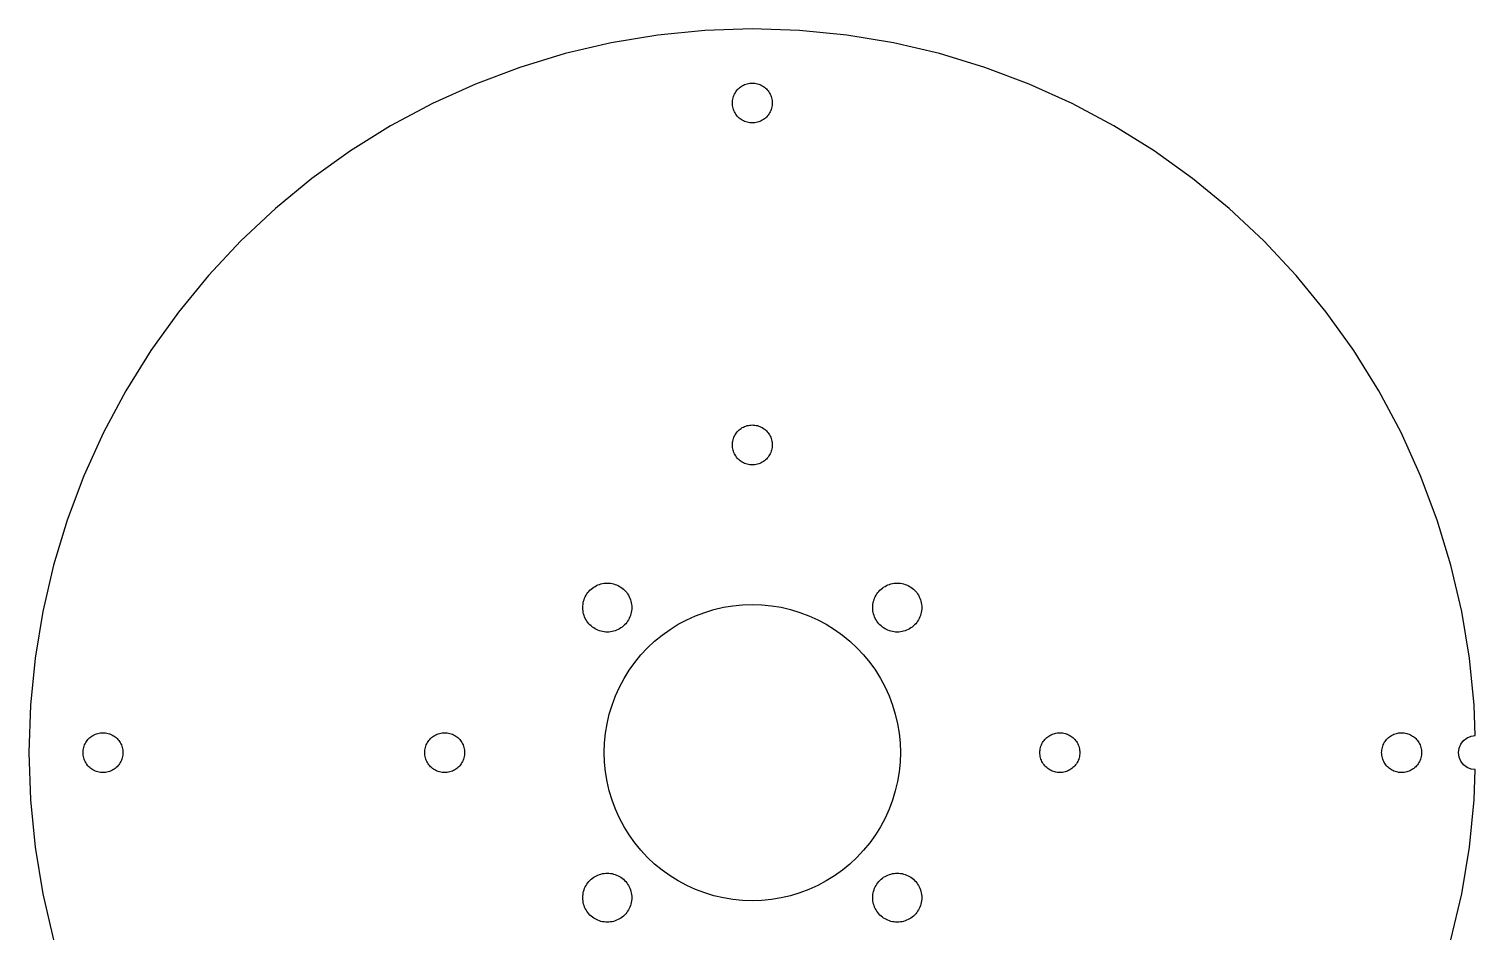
# Model space of a CAD drawing. Header units: metres. Extents: x -64 to 63, y -64 to 64.
# Drawn here: x -63.5 to 63.5, y -15.7 to 63.5 of the extents above; entities that cross this region are included whole.
import ezdxf

# ---------------------------------------------------------------- set-up
doc = ezdxf.new("R2010")
doc.units = ezdxf.units.M

msp = doc.modelspace()

# ---------------------------------------------------------------- linework, layer by layer
for p, q in [((0, 63.5), (-4.15309, 63.364)), ((4.15309, 63.364), (0, 63.5)), ((-12.3882, 62.2799), (-16.435, 61.3363)), ((-8.28841, 62.9567), (-12.3882, 62.2799)), ((-4.15309, 63.364), (-8.28841, 62.9567)), ((8.28841, 62.9567), (4.15309, 63.364)), ((12.3882, 62.2799), (8.28841, 62.9567)), ((16.435, 61.3363), (12.3882, 62.2799)), ((-16.435, 61.3363), (-20.4114, 60.1301)), ((20.4114, 60.1301), (16.435, 61.3363)), ((-20.4114, 60.1301), (-24.3004, 58.6663)), ((24.3004, 58.6663), (20.4114, 60.1301)), ((-24.3004, 58.6663), (-28.0853, 56.9514)), ((-1.06532, 58.3884), (-0.972244, 58.4551)), ((-0.972244, 58.4551), (-0.875, 58.5155)), ((-0.875, 58.5155), (-0.774002, 58.5695)), ((-0.774002, 58.5695), (-0.669693, 58.6168)), ((-0.669693, 58.6168), (-0.562515, 58.6571)), ((-0.562515, 58.6571), (-0.452927, 58.6904)), ((-0.452927, 58.6904), (-0.3414, 58.7164)), ((-0.3414, 58.7164), (-0.228409, 58.735)), ((-0.228409, 58.735), (-0.114441, 58.7462)), ((-0.114441, 58.7462), (0, 58.75)), ((0, 58.75), (0.114441, 58.7462)), ((0.114441, 58.7462), (0.228409, 58.735)), ((0.228409, 58.735), (0.3414, 58.7164)), ((0.3414, 58.7164), (0.452927, 58.6904)), ((0.452927, 58.6904), (0.562515, 58.6571)), ((0.562515, 58.6571), (0.669693, 58.6168)), ((0.669693, 58.6168), (0.774002, 58.5695)), ((0.774002, 58.5695), (0.875, 58.5155)), ((0.875, 58.5155), (0.972244, 58.4551)), ((0.972244, 58.4551), (1.06532, 58.3884)), ((28.0853, 56.9514), (24.3004, 58.6663)), ((-1.74625, 57.1144), (-1.73502, 57.2284)), ((-1.73502, 57.2284), (-1.71637, 57.3414)), ((-1.71637, 57.3414), (-1.69037, 57.4529)), ((-1.69037, 57.4529), (-1.65712, 57.5625)), ((-1.65712, 57.5625), (-1.61678, 57.6697)), ((-1.61678, 57.6697), (-1.56952, 57.774)), ((-1.56952, 57.774), (-1.51553, 57.875)), ((-1.51553, 57.875), (-1.45506, 57.9722)), ((-1.45506, 57.9722), (-1.38837, 58.0653)), ((-1.38837, 58.0653), (-1.31572, 58.1539)), ((-1.31572, 58.1539), (-1.23743, 58.2374)), ((-1.23743, 58.2374), (-1.15385, 58.3157)), ((-1.15385, 58.3157), (-1.06532, 58.3884)), ((1.06532, 58.3884), (1.15385, 58.3157)), ((1.15385, 58.3157), (1.23743, 58.2374)), ((1.23743, 58.2374), (1.31572, 58.1539)), ((1.31572, 58.1539), (1.38837, 58.0653)), ((1.38837, 58.0653), (1.45506, 57.9722)), ((1.45506, 57.9722), (1.51553, 57.875)), ((1.51553, 57.875), (1.56952, 57.774)), ((1.56952, 57.774), (1.61678, 57.6697)), ((1.61678, 57.6697), (1.65712, 57.5625)), ((1.65712, 57.5625), (1.69037, 57.4529)), ((1.69037, 57.4529), (1.71637, 57.3414)), ((1.71637, 57.3414), (1.73502, 57.2284)), ((1.73502, 57.2284), (1.74625, 57.1144)), ((-28.0853, 56.9514), (-31.75, 54.9926)), ((-1.75, 57), (-1.74625, 57.1144)), ((-1.74625, 56.8855), (-1.75, 57)), ((-1.73502, 56.7716), (-1.74625, 56.8855)), ((-1.71637, 56.6586), (-1.73502, 56.7716)), ((-1.69037, 56.5471), (-1.71637, 56.6586)), ((-1.65712, 56.4375), (-1.69037, 56.5471)), ((-1.61678, 56.3303), (-1.65712, 56.4375)), ((-1.56952, 56.226), (-1.61678, 56.3303)), ((-1.51553, 56.125), (-1.56952, 56.226)), ((-1.45506, 56.0277), (-1.51553, 56.125)), ((-1.38837, 55.9347), (-1.45506, 56.0277)), ((-1.31572, 55.8461), (-1.38837, 55.9347)), ((1.38837, 55.9347), (1.31572, 55.8461)), ((1.45506, 56.0277), (1.38837, 55.9347)), ((1.51553, 56.125), (1.45506, 56.0277)), ((1.56952, 56.226), (1.51553, 56.125)), ((1.61678, 56.3303), (1.56952, 56.226)), ((1.65712, 56.4375), (1.61678, 56.3303)), ((1.69037, 56.5471), (1.65712, 56.4375)), ((1.71637, 56.6586), (1.69037, 56.5471)), ((1.73502, 56.7716), (1.71637, 56.6586)), ((1.74625, 56.8855), (1.73502, 56.7716)), ((1.74625, 57.1144), (1.75, 57)), ((1.75, 57), (1.74625, 56.8855)), ((31.75, 54.9926), (28.0853, 56.9514)), ((-31.75, 54.9926), (-35.2787, 52.7983)), ((-1.23743, 55.7626), (-1.31572, 55.8461)), ((-1.15385, 55.6843), (-1.23743, 55.7626)), ((-1.06532, 55.6116), (-1.15385, 55.6843)), ((-0.972244, 55.5449), (-1.06532, 55.6116)), ((-0.875, 55.4845), (-0.972244, 55.5449)), ((-0.774002, 55.4305), (-0.875, 55.4845)), ((-0.669693, 55.3832), (-0.774002, 55.4305)), ((-0.562515, 55.3429), (-0.669693, 55.3832)), ((-0.452927, 55.3096), (-0.562515, 55.3429)), ((-0.3414, 55.2836), (-0.452927, 55.3096)), ((-0.228409, 55.265), (-0.3414, 55.2836)), ((-0.114441, 55.2537), (-0.228409, 55.265)), ((0, 55.25), (-0.114441, 55.2537)), ((0.114441, 55.2537), (0, 55.25)), ((0.228409, 55.265), (0.114441, 55.2537)), ((0.3414, 55.2836), (0.228409, 55.265)), ((0.452927, 55.3096), (0.3414, 55.2836)), ((0.562515, 55.3429), (0.452927, 55.3096)), ((0.669693, 55.3832), (0.562515, 55.3429)), ((0.774002, 55.4305), (0.669693, 55.3832)), ((0.875, 55.4845), (0.774002, 55.4305)), ((0.972244, 55.5449), (0.875, 55.4845)), ((1.06532, 55.6116), (0.972244, 55.5449)), ((1.15385, 55.6843), (1.06532, 55.6116)), ((1.23743, 55.7626), (1.15385, 55.6843)), ((1.31572, 55.8461), (1.23743, 55.7626)), ((35.2787, 52.7983), (31.75, 54.9926)), ((-35.2787, 52.7983), (-38.6563, 50.3779)), ((38.6563, 50.3779), (35.2787, 52.7983)), ((-38.6563, 50.3779), (-41.8685, 47.7418)), ((41.8685, 47.7418), (38.6563, 50.3779)), ((-41.8685, 47.7418), (-44.9013, 44.9013)), ((44.9013, 44.9013), (41.8685, 47.7418)), ((-44.9013, 44.9013), (-47.7418, 41.8685)), ((47.7418, 41.8685), (44.9013, 44.9013)), ((-47.7418, 41.8685), (-50.3779, 38.6563)), ((50.3779, 38.6563), (47.7418, 41.8685)), ((-50.3779, 38.6563), (-52.7983, 35.2787)), ((52.7983, 35.2787), (50.3779, 38.6563)), ((-52.7983, 35.2787), (-54.9926, 31.75)), ((54.9926, 31.75), (52.7983, 35.2787)), ((-54.9926, 31.75), (-56.9514, 28.0853)), ((56.9514, 28.0853), (54.9926, 31.75)), ((-56.9514, 28.0853), (-58.6663, 24.3004)), ((-1.51553, 27.875), (-1.45506, 27.9722)), ((-1.45506, 27.9722), (-1.38837, 28.0653)), ((-1.38837, 28.0653), (-1.31572, 28.1539)), ((-1.31572, 28.1539), (-1.23743, 28.2374)), ((-1.23743, 28.2374), (-1.15385, 28.3157)), ((-1.15385, 28.3157), (-1.06532, 28.3884)), ((-1.06532, 28.3884), (-0.972244, 28.4551)), ((-0.972244, 28.4551), (-0.875, 28.5155)), ((-0.875, 28.5155), (-0.774002, 28.5695)), ((-0.774002, 28.5695), (-0.669693, 28.6168)), ((-0.669693, 28.6168), (-0.562515, 28.6571)), ((-0.562515, 28.6571), (-0.452927, 28.6904)), ((-0.452927, 28.6904), (-0.3414, 28.7164)), ((-0.3414, 28.7164), (-0.228409, 28.735)), ((-0.228409, 28.735), (-0.114441, 28.7462)), ((-0.114441, 28.7462), (0, 28.75)), ((0, 28.75), (0.114441, 28.7462)), ((0.114441, 28.7462), (0.228409, 28.735)), ((0.228409, 28.735), (0.3414, 28.7164)), ((0.3414, 28.7164), (0.452927, 28.6904)), ((0.452927, 28.6904), (0.562515, 28.6571)), ((0.562515, 28.6571), (0.669693, 28.6168)), ((0.669693, 28.6168), (0.774002, 28.5695)), ((0.774002, 28.5695), (0.875, 28.5155)), ((0.875, 28.5155), (0.972244, 28.4551)), ((0.972244, 28.4551), (1.06532, 28.3884)), ((1.06532, 28.3884), (1.15385, 28.3157)), ((1.15385, 28.3157), (1.23743, 28.2374)), ((1.23743, 28.2374), (1.31572, 28.1539)), ((1.31572, 28.1539), (1.38837, 28.0653)), ((1.38837, 28.0653), (1.45506, 27.9722)), ((1.45506, 27.9722), (1.51553, 27.875)), ((58.6663, 24.3004), (56.9514, 28.0853)), ((-1.75, 27), (-1.74625, 27.1144)), ((-1.74625, 26.8855), (-1.75, 27)), ((-1.74625, 27.1144), (-1.73502, 27.2284)), ((-1.73502, 26.7716), (-1.74625, 26.8855)), ((-1.73502, 27.2284), (-1.71637, 27.3414)), ((-1.71637, 26.6586), (-1.73502, 26.7716)), ((-1.71637, 27.3414), (-1.69037, 27.4529)), ((-1.69037, 27.4529), (-1.65712, 27.5625)), ((-1.65712, 27.5625), (-1.61678, 27.6697)), ((-1.61678, 27.6697), (-1.56952, 27.774)), ((-1.56952, 27.774), (-1.51553, 27.875)), ((1.51553, 27.875), (1.56952, 27.774)), ((1.56952, 27.774), (1.61678, 27.6697)), ((1.61678, 27.6697), (1.65712, 27.5625)), ((1.65712, 27.5625), (1.69037, 27.4529)), ((1.69037, 27.4529), (1.71637, 27.3414)), ((1.71637, 27.3414), (1.73502, 27.2284)), ((1.73502, 26.7716), (1.71637, 26.6586)), ((1.73502, 27.2284), (1.74625, 27.1144)), ((1.74625, 26.8855), (1.73502, 26.7716)), ((1.74625, 27.1144), (1.75, 27)), ((1.75, 27), (1.74625, 26.8855)), ((-1.69037, 26.5471), (-1.71637, 26.6586)), ((-1.65712, 26.4375), (-1.69037, 26.5471)), ((-1.61678, 26.3303), (-1.65712, 26.4375)), ((-1.56952, 26.226), (-1.61678, 26.3303)), ((-1.51553, 26.125), (-1.56952, 26.226)), ((-1.45506, 26.0277), (-1.51553, 26.125)), ((-1.38837, 25.9347), (-1.45506, 26.0277)), ((-1.31572, 25.8461), (-1.38837, 25.9347)), ((-1.23743, 25.7626), (-1.31572, 25.8461)), ((-1.15385, 25.6843), (-1.23743, 25.7626)), ((-1.06532, 25.6116), (-1.15385, 25.6843)), ((-0.972244, 25.5449), (-1.06532, 25.6116)), ((-0.875, 25.4845), (-0.972244, 25.5449)), ((-0.774002, 25.4305), (-0.875, 25.4845)), ((-0.669693, 25.3832), (-0.774002, 25.4305)), ((0.774002, 25.4305), (0.669693, 25.3832)), ((0.875, 25.4845), (0.774002, 25.4305)), ((0.972244, 25.5449), (0.875, 25.4845)), ((1.06532, 25.6116), (0.972244, 25.5449)), ((1.15385, 25.6843), (1.06532, 25.6116)), ((1.23743, 25.7626), (1.15385, 25.6843)), ((1.31572, 25.8461), (1.23743, 25.7626)), ((1.38837, 25.9347), (1.31572, 25.8461)), ((1.45506, 26.0277), (1.38837, 25.9347)), ((1.51553, 26.125), (1.45506, 26.0277)), ((1.56952, 26.226), (1.51553, 26.125)), ((1.61678, 26.3303), (1.56952, 26.226)), ((1.65712, 26.4375), (1.61678, 26.3303)), ((1.69037, 26.5471), (1.65712, 26.4375)), ((1.71637, 26.6586), (1.69037, 26.5471)), ((-58.6663, 24.3004), (-60.1301, 20.4114)), ((-0.562515, 25.3429), (-0.669693, 25.3832)), ((-0.452927, 25.3096), (-0.562515, 25.3429)), ((-0.3414, 25.2836), (-0.452927, 25.3096)), ((-0.228409, 25.265), (-0.3414, 25.2836)), ((-0.114441, 25.2537), (-0.228409, 25.265)), ((0, 25.25), (-0.114441, 25.2537)), ((0.114441, 25.2537), (0, 25.25)), ((0.228409, 25.265), (0.114441, 25.2537)), ((0.3414, 25.2836), (0.228409, 25.265)), ((0.452927, 25.3096), (0.3414, 25.2836)), ((0.562515, 25.3429), (0.452927, 25.3096)), ((0.669693, 25.3832), (0.562515, 25.3429)), ((60.1301, 20.4114), (58.6663, 24.3004)), ((-60.1301, 20.4114), (-61.3363, 16.435)), ((61.3363, 16.435), (60.1301, 20.4114)), ((-61.3363, 16.435), (-62.2799, 12.3882)), ((62.2799, 12.3882), (61.3363, 16.435)), ((-14.5156, 13.9224), (-14.4336, 14.0368)), ((-14.4336, 14.0368), (-14.3444, 14.1455)), ((-14.3444, 14.1455), (-14.2482, 14.2482)), ((-14.2482, 14.2482), (-14.1455, 14.3444)), ((-14.1455, 14.3444), (-14.0368, 14.4336)), ((-14.0368, 14.4336), (-13.9224, 14.5156)), ((-13.9224, 14.5156), (-13.8029, 14.5899)), ((-13.8029, 14.5899), (-13.6788, 14.6562)), ((-13.6788, 14.6562), (-13.5507, 14.7142)), ((-13.5507, 14.7142), (-13.419, 14.7638)), ((-13.419, 14.7638), (-13.2844, 14.8047)), ((-13.2844, 14.8047), (-13.1474, 14.8366)), ((-13.1474, 14.8366), (-13.0085, 14.8595)), ((-13.0085, 14.8595), (-12.8685, 14.8733)), ((-12.8685, 14.8733), (-12.7279, 14.8779)), ((-12.7279, 14.8779), (-12.5873, 14.8733)), ((-12.5873, 14.8733), (-12.4473, 14.8595)), ((-12.4473, 14.8595), (-12.3085, 14.8366)), ((-12.3085, 14.8366), (-12.1714, 14.8047)), ((-12.1714, 14.8047), (-12.0368, 14.7638)), ((-12.0368, 14.7638), (-11.9052, 14.7142)), ((-11.9052, 14.7142), (-11.777, 14.6562)), ((-11.777, 14.6562), (-11.6529, 14.5899)), ((-11.6529, 14.5899), (-11.5334, 14.5156)), ((-11.5334, 14.5156), (-11.4191, 14.4336)), ((-11.4191, 14.4336), (-11.3103, 14.3444)), ((-11.3103, 14.3444), (-11.2076, 14.2482)), ((-11.2076, 14.2482), (-11.1115, 14.1455)), ((-11.1115, 14.1455), (-11.0222, 14.0368)), ((-11.0222, 14.0368), (-10.9403, 13.9224)), ((10.9403, 13.9224), (11.0222, 14.0368)), ((11.0222, 14.0368), (11.1115, 14.1455)), ((11.1115, 14.1455), (11.2076, 14.2482)), ((11.2076, 14.2482), (11.3103, 14.3444)), ((11.3103, 14.3444), (11.4191, 14.4336)), ((11.4191, 14.4336), (11.5334, 14.5156)), ((11.5334, 14.5156), (11.6529, 14.5899)), ((11.6529, 14.5899), (11.777, 14.6562)), ((11.777, 14.6562), (11.9052, 14.7142)), ((11.9052, 14.7142), (12.0368, 14.7638)), ((12.0368, 14.7638), (12.1714, 14.8047)), ((12.1714, 14.8047), (12.3085, 14.8366)), ((12.3085, 14.8366), (12.4473, 14.8595)), ((12.4473, 14.8595), (12.5873, 14.8733)), ((12.5873, 14.8733), (12.7279, 14.8779)), ((12.7279, 14.8779), (12.8685, 14.8733)), ((12.8685, 14.8733), (13.0085, 14.8595)), ((13.0085, 14.8595), (13.1474, 14.8366)), ((13.1474, 14.8366), (13.2844, 14.8047)), ((13.2844, 14.8047), (13.419, 14.7638)), ((13.419, 14.7638), (13.5507, 14.7142)), ((13.5507, 14.7142), (13.6788, 14.6562)), ((13.6788, 14.6562), (13.8029, 14.5899)), ((13.8029, 14.5899), (13.9224, 14.5156)), ((13.9224, 14.5156), (14.0368, 14.4336)), ((14.0368, 14.4336), (14.1455, 14.3444)), ((14.1455, 14.3444), (14.2482, 14.2482)), ((14.2482, 14.2482), (14.3444, 14.1455)), ((14.3444, 14.1455), (14.4336, 14.0368)), ((14.4336, 14.0368), (14.5156, 13.9224)), ((-14.8779, 12.7279), (-14.8733, 12.8685)), ((-14.8733, 12.5873), (-14.8779, 12.7279)), ((-14.8733, 12.8685), (-14.8595, 13.0085)), ((-14.8595, 13.0085), (-14.8366, 13.1474)), ((-14.8366, 13.1474), (-14.8047, 13.2844)), ((-14.8047, 13.2844), (-14.7638, 13.419)), ((-14.7638, 13.419), (-14.7142, 13.5507)), ((-14.7142, 13.5507), (-14.6562, 13.6788)), ((-14.6562, 13.6788), (-14.5899, 13.8029)), ((-14.5899, 13.8029), (-14.5156, 13.9224)), ((-10.9403, 13.9224), (-10.866, 13.8029)), ((-10.866, 13.8029), (-10.7996, 13.6788)), ((-10.7996, 13.6788), (-10.7416, 13.5507)), ((-10.7416, 13.5507), (-10.692, 13.419)), ((-10.692, 13.419), (-10.6512, 13.2844)), ((-10.6512, 13.2844), (-10.6192, 13.1474)), ((-10.6192, 13.1474), (-10.5963, 13.0085)), ((-10.5963, 13.0085), (-10.5825, 12.8685)), ((-10.5825, 12.8685), (-10.5779, 12.7279)), ((-10.5779, 12.7279), (-10.5825, 12.5873)), ((-3.36464, 12.557), (-2.53616, 12.7502)), ((-2.53616, 12.7502), (-1.69684, 12.8888)), ((-1.69684, 12.8888), (-0.850235, 12.9722)), ((-0.850235, 12.9722), (0, 13)), ((0, 13), (0.850235, 12.9722)), ((0.850235, 12.9722), (1.69684, 12.8888)), ((1.69684, 12.8888), (2.53616, 12.7502)), ((2.53616, 12.7502), (3.36464, 12.557)), ((10.5779, 12.7279), (10.5825, 12.8685)), ((10.5825, 12.5873), (10.5779, 12.7279)), ((10.5825, 12.8685), (10.5963, 13.0085)), ((10.5963, 13.0085), (10.6192, 13.1474)), ((10.6192, 13.1474), (10.6512, 13.2844)), ((10.6512, 13.2844), (10.692, 13.419)), ((10.692, 13.419), (10.7416, 13.5507)), ((10.7416, 13.5507), (10.7996, 13.6788)), ((10.7996, 13.6788), (10.866, 13.8029)), ((10.866, 13.8029), (10.9403, 13.9224)), ((14.5156, 13.9224), (14.5899, 13.8029)), ((14.5899, 13.8029), (14.6562, 13.6788)), ((14.6562, 13.6788), (14.7142, 13.5507)), ((14.7142, 13.5507), (14.7638, 13.419)), ((14.7638, 13.419), (14.8047, 13.2844)), ((14.8047, 13.2844), (14.8366, 13.1474)), ((14.8366, 13.1474), (14.8595, 13.0085)), ((14.8595, 13.0085), (14.8733, 12.8685)), ((14.8733, 12.8685), (14.8779, 12.7279)), ((14.8779, 12.7279), (14.8733, 12.5873)), ((-62.2799, 12.3882), (-62.9567, 8.28841)), ((-14.8595, 12.4473), (-14.8733, 12.5873)), ((-14.8366, 12.3085), (-14.8595, 12.4473)), ((-14.8047, 12.1714), (-14.8366, 12.3085)), ((-14.7638, 12.0368), (-14.8047, 12.1714)), ((-14.7142, 11.9052), (-14.7638, 12.0368)), ((-14.6562, 11.777), (-14.7142, 11.9052)), ((-14.5899, 11.6529), (-14.6562, 11.777)), ((-14.5156, 11.5334), (-14.5899, 11.6529)), ((-14.4336, 11.4191), (-14.5156, 11.5334)), ((-10.9403, 11.5334), (-11.0222, 11.4191)), ((-10.866, 11.6529), (-10.9403, 11.5334)), ((-10.7996, 11.777), (-10.866, 11.6529)), ((-10.7416, 11.9052), (-10.7996, 11.777)), ((-10.692, 12.0368), (-10.7416, 11.9052)), ((-10.6512, 12.1714), (-10.692, 12.0368)), ((-10.6192, 12.3085), (-10.6512, 12.1714)), ((-10.5963, 12.4473), (-10.6192, 12.3085)), ((-10.5825, 12.5873), (-10.5963, 12.4473)), ((-6.5, 11.2583), (-5.74974, 11.6593)), ((-5.74974, 11.6593), (-4.97488, 12.0104)), ((-4.97488, 12.0104), (-4.17871, 12.3101)), ((-4.17871, 12.3101), (-3.36464, 12.557)), ((3.36464, 12.557), (4.17871, 12.3101)), ((4.17871, 12.3101), (4.97488, 12.0104)), ((4.97488, 12.0104), (5.74974, 11.6593)), ((5.74974, 11.6593), (6.5, 11.2583)), ((10.5963, 12.4473), (10.5825, 12.5873)), ((10.6192, 12.3085), (10.5963, 12.4473)), ((10.6512, 12.1714), (10.6192, 12.3085)), ((10.692, 12.0368), (10.6512, 12.1714)), ((10.7416, 11.9052), (10.692, 12.0368)), ((10.7996, 11.777), (10.7416, 11.9052)), ((10.866, 11.6529), (10.7996, 11.777)), ((10.9403, 11.5334), (10.866, 11.6529)), ((11.0222, 11.4191), (10.9403, 11.5334)), ((14.5156, 11.5334), (14.4336, 11.4191)), ((14.5899, 11.6529), (14.5156, 11.5334)), ((14.6562, 11.777), (14.5899, 11.6529)), ((14.7142, 11.9052), (14.6562, 11.777)), ((14.7638, 12.0368), (14.7142, 11.9052)), ((14.8047, 12.1714), (14.7638, 12.0368)), ((14.8366, 12.3085), (14.8047, 12.1714)), ((14.8595, 12.4473), (14.8366, 12.3085)), ((14.8733, 12.5873), (14.8595, 12.4473)), ((62.9567, 8.28841), (62.2799, 12.3882)), ((-14.3444, 11.3103), (-14.4336, 11.4191)), ((-14.2482, 11.2076), (-14.3444, 11.3103)), ((-14.1455, 11.1115), (-14.2482, 11.2076)), ((-14.0368, 11.0222), (-14.1455, 11.1115)), ((-13.9224, 10.9403), (-14.0368, 11.0222)), ((-13.8029, 10.866), (-13.9224, 10.9403)), ((-13.6788, 10.7996), (-13.8029, 10.866)), ((-13.5507, 10.7416), (-13.6788, 10.7996)), ((-13.419, 10.692), (-13.5507, 10.7416)), ((-13.2844, 10.6512), (-13.419, 10.692)), ((-13.1474, 10.6192), (-13.2844, 10.6512)), ((-13.0085, 10.5963), (-13.1474, 10.6192)), ((-12.8685, 10.5825), (-13.0085, 10.5963)), ((-12.7279, 10.5779), (-12.8685, 10.5825)), ((-12.5873, 10.5825), (-12.7279, 10.5779)), ((-12.4473, 10.5963), (-12.5873, 10.5825)), ((-12.3085, 10.6192), (-12.4473, 10.5963)), ((-12.1714, 10.6512), (-12.3085, 10.6192)), ((-12.0368, 10.692), (-12.1714, 10.6512)), ((-11.9052, 10.7416), (-12.0368, 10.692)), ((-11.777, 10.7996), (-11.9052, 10.7416)), ((-11.6529, 10.866), (-11.777, 10.7996)), ((-11.5334, 10.9403), (-11.6529, 10.866)), ((-11.4191, 11.0222), (-11.5334, 10.9403)), ((-11.3103, 11.1115), (-11.4191, 11.0222)), ((-11.2076, 11.2076), (-11.3103, 11.1115)), ((-11.1115, 11.3103), (-11.2076, 11.2076)), ((-11.0222, 11.4191), (-11.1115, 11.3103)), ((-8.57149, 9.77391), (-7.91389, 10.3136)), ((-7.91389, 10.3136), (-7.22241, 10.8091)), ((-7.22241, 10.8091), (-6.5, 11.2583)), ((6.5, 11.2583), (7.22241, 10.8091)), ((7.22241, 10.8091), (7.91389, 10.3136)), ((7.91389, 10.3136), (8.57149, 9.77391)), ((11.1115, 11.3103), (11.0222, 11.4191)), ((11.2076, 11.2076), (11.1115, 11.3103)), ((11.3103, 11.1115), (11.2076, 11.2076)), ((11.4191, 11.0222), (11.3103, 11.1115)), ((11.5334, 10.9403), (11.4191, 11.0222)), ((11.6529, 10.866), (11.5334, 10.9403)), ((11.777, 10.7996), (11.6529, 10.866)), ((11.9052, 10.7416), (11.777, 10.7996)), ((12.0368, 10.692), (11.9052, 10.7416)), ((12.1714, 10.6512), (12.0368, 10.692)), ((12.3085, 10.6192), (12.1714, 10.6512)), ((12.4473, 10.5963), (12.3085, 10.6192)), ((12.5873, 10.5825), (12.4473, 10.5963)), ((12.7279, 10.5779), (12.5873, 10.5825)), ((12.8685, 10.5825), (12.7279, 10.5779)), ((13.0085, 10.5963), (12.8685, 10.5825)), ((13.1474, 10.6192), (13.0085, 10.5963)), ((13.2844, 10.6512), (13.1474, 10.6192)), ((13.419, 10.692), (13.2844, 10.6512)), ((13.5507, 10.7416), (13.419, 10.692)), ((13.6788, 10.7996), (13.5507, 10.7416)), ((13.8029, 10.866), (13.6788, 10.7996)), ((13.9224, 10.9403), (13.8029, 10.866)), ((14.0368, 11.0222), (13.9224, 10.9403)), ((14.1455, 11.1115), (14.0368, 11.0222)), ((14.2482, 11.2076), (14.1455, 11.1115)), ((14.3444, 11.3103), (14.2482, 11.2076)), ((14.4336, 11.4191), (14.3444, 11.3103)), ((-9.77391, 8.57149), (-9.19238, 9.19238)), ((-9.19238, 9.19238), (-8.57149, 9.77391)), ((8.57149, 9.77391), (9.19238, 9.19238)), ((9.19238, 9.19238), (9.77391, 8.57149)), ((-62.9567, 8.28841), (-63.364, 4.15309)), ((-10.8091, 7.22241), (-10.3136, 7.91389)), ((-10.3136, 7.91389), (-9.77391, 8.57149)), ((9.77391, 8.57149), (10.3136, 7.91389)), ((10.3136, 7.91389), (10.8091, 7.22241)), ((63.364, 4.15309), (62.9567, 8.28841)), ((-11.6593, 5.74974), (-11.2583, 6.5)), ((-11.2583, 6.5), (-10.8091, 7.22241)), ((10.8091, 7.22241), (11.2583, 6.5)), ((11.2583, 6.5), (11.6593, 5.74974)), ((-12.0104, 4.97488), (-11.6593, 5.74974)), ((11.6593, 5.74974), (12.0104, 4.97488)), ((-63.364, 4.15309), (-63.5, 0)), ((-12.557, 3.36464), (-12.3101, 4.17871)), ((-12.3101, 4.17871), (-12.0104, 4.97488)), ((12.0104, 4.97488), (12.3101, 4.17871)), ((12.3101, 4.17871), (12.557, 3.36464)), ((63.4511, 1.49356), (63.364, 4.15309)), ((-12.7502, 2.53616), (-12.557, 3.36464)), ((12.557, 3.36464), (12.7502, 2.53616)), ((-58.2374, 1.23743), (-58.1539, 1.31572)), ((-58.1539, 1.31572), (-58.0653, 1.38837)), ((-58.0653, 1.38837), (-57.9722, 1.45506)), ((-57.9722, 1.45506), (-57.875, 1.51553)), ((-57.875, 1.51553), (-57.774, 1.56952)), ((-57.774, 1.56952), (-57.6697, 1.61678)), ((-57.6697, 1.61678), (-57.5625, 1.65712)), ((-57.5625, 1.65712), (-57.4529, 1.69037)), ((-57.4529, 1.69037), (-57.3414, 1.71637)), ((-57.3414, 1.71637), (-57.2284, 1.73502)), ((-57.2284, 1.73502), (-57.1144, 1.74625)), ((-57.1144, 1.74625), (-57, 1.75)), ((-57, 1.75), (-56.8855, 1.74625)), ((-56.8855, 1.74625), (-56.7716, 1.73502)), ((-56.7716, 1.73502), (-56.6586, 1.71637)), ((-56.6586, 1.71637), (-56.5471, 1.69037)), ((-56.5471, 1.69037), (-56.4375, 1.65712)), ((-56.4375, 1.65712), (-56.3303, 1.61678)), ((-56.3303, 1.61678), (-56.226, 1.56952)), ((-56.226, 1.56952), (-56.125, 1.51553)), ((-56.125, 1.51553), (-56.0277, 1.45506)), ((-56.0277, 1.45506), (-55.9347, 1.38837)), ((-55.9347, 1.38837), (-55.8461, 1.31572)), ((-55.8461, 1.31572), (-55.7626, 1.23743)), ((-28.2374, 1.23743), (-28.1539, 1.31572)), ((-28.1539, 1.31572), (-28.0653, 1.38837)), ((-28.0653, 1.38837), (-27.9722, 1.45506)), ((-27.9722, 1.45506), (-27.875, 1.51553)), ((-27.875, 1.51553), (-27.774, 1.56952)), ((-27.774, 1.56952), (-27.6697, 1.61678)), ((-27.6697, 1.61678), (-27.5625, 1.65712)), ((-27.5625, 1.65712), (-27.4529, 1.69037)), ((-27.4529, 1.69037), (-27.3414, 1.71637)), ((-27.3414, 1.71637), (-27.2284, 1.73502)), ((-27.2284, 1.73502), (-27.1144, 1.74625)), ((-27.1144, 1.74625), (-27, 1.75)), ((-27, 1.75), (-26.8855, 1.74625)), ((-26.8855, 1.74625), (-26.7716, 1.73502)), ((-26.7716, 1.73502), (-26.6586, 1.71637)), ((-26.6586, 1.71637), (-26.5471, 1.69037)), ((-26.5471, 1.69037), (-26.4375, 1.65712)), ((-26.4375, 1.65712), (-26.3303, 1.61678)), ((-26.3303, 1.61678), (-26.226, 1.56952)), ((-26.226, 1.56952), (-26.125, 1.51553)), ((-26.125, 1.51553), (-26.0277, 1.45506)), ((-26.0277, 1.45506), (-25.9347, 1.38837)), ((-25.9347, 1.38837), (-25.8461, 1.31572)), ((-25.8461, 1.31572), (-25.7626, 1.23743)), ((-12.9722, 0.850235), (-12.8888, 1.69684)), ((-12.8888, 1.69684), (-12.7502, 2.53616)), ((12.7502, 2.53616), (12.8888, 1.69684)), ((12.8888, 1.69684), (12.9722, 0.850235)), ((25.7626, 1.23743), (25.8461, 1.31572)), ((25.8461, 1.31572), (25.9347, 1.38837)), ((25.9347, 1.38837), (26.0277, 1.45506)), ((26.0277, 1.45506), (26.125, 1.51553)), ((26.125, 1.51553), (26.226, 1.56952)), ((26.226, 1.56952), (26.3303, 1.61678)), ((26.3303, 1.61678), (26.4375, 1.65712)), ((26.4375, 1.65712), (26.5471, 1.69037)), ((26.5471, 1.69037), (26.6586, 1.71637)), ((26.6586, 1.71637), (26.7716, 1.73502)), ((26.7716, 1.73502), (26.8855, 1.74625)), ((26.8855, 1.74625), (27, 1.75)), ((27, 1.75), (27.1144, 1.74625)), ((27.1144, 1.74625), (27.2284, 1.73502)), ((27.2284, 1.73502), (27.3414, 1.71637)), ((27.3414, 1.71637), (27.4529, 1.69037)), ((27.4529, 1.69037), (27.5625, 1.65712)), ((27.5625, 1.65712), (27.6697, 1.61678)), ((27.6697, 1.61678), (27.774, 1.56952)), ((27.774, 1.56952), (27.875, 1.51553)), ((27.875, 1.51553), (27.9722, 1.45506)), ((27.9722, 1.45506), (28.0653, 1.38837)), ((28.0653, 1.38837), (28.1539, 1.31572)), ((28.1539, 1.31572), (28.2374, 1.23743)), ((55.7626, 1.23743), (55.8461, 1.31572)), ((55.8461, 1.31572), (55.9347, 1.38837)), ((55.9347, 1.38837), (56.0277, 1.45506)), ((56.0277, 1.45506), (56.125, 1.51553)), ((56.125, 1.51553), (56.226, 1.56952)), ((56.226, 1.56952), (56.3303, 1.61678)), ((56.3303, 1.61678), (56.4375, 1.65712)), ((56.4375, 1.65712), (56.5471, 1.69037)), ((56.5471, 1.69037), (56.6586, 1.71637)), ((56.6586, 1.71637), (56.7716, 1.73502)), ((56.7716, 1.73502), (56.8855, 1.74625)), ((56.8855, 1.74625), (57, 1.75)), ((57, 1.75), (57.1144, 1.74625)), ((57.1144, 1.74625), (57.2284, 1.73502)), ((57.2284, 1.73502), (57.3414, 1.71637)), ((57.3414, 1.71637), (57.4529, 1.69037)), ((57.4529, 1.69037), (57.5625, 1.65712)), ((57.5625, 1.65712), (57.6697, 1.61678)), ((57.6697, 1.61678), (57.774, 1.56952)), ((57.774, 1.56952), (57.875, 1.51553)), ((57.875, 1.51553), (57.9722, 1.45506)), ((57.9722, 1.45506), (58.0653, 1.38837)), ((58.0653, 1.38837), (58.1539, 1.31572)), ((58.1539, 1.31572), (58.2374, 1.23743)), ((62.4393, 1.06065), (62.75, 1.29903)), ((62.75, 1.29903), (63.1118, 1.44888)), ((63.1118, 1.44888), (63.4511, 1.49356)), ((-63.5, 0), (-63.364, -4.15309)), ((-58.75, 0), (-58.7462, 0.114441)), ((-58.7462, -0.114441), (-58.75, 0)), ((-58.7462, 0.114441), (-58.735, 0.228409)), ((-58.735, 0.228409), (-58.7164, 0.3414)), ((-58.7164, 0.3414), (-58.6904, 0.452927)), ((-58.6904, 0.452927), (-58.6571, 0.562515)), ((-58.6571, 0.562515), (-58.6168, 0.669693)), ((-58.6168, 0.669693), (-58.5695, 0.774002)), ((-58.5695, 0.774002), (-58.5155, 0.875)), ((-58.5155, 0.875), (-58.4551, 0.972244)), ((-58.4551, 0.972244), (-58.3884, 1.06532)), ((-58.3884, 1.06532), (-58.3157, 1.15385)), ((-58.3157, 1.15385), (-58.2374, 1.23743)), ((-55.7626, 1.23743), (-55.6843, 1.15385)), ((-55.6843, 1.15385), (-55.6116, 1.06532)), ((-55.6116, 1.06532), (-55.5449, 0.972244)), ((-55.5449, 0.972244), (-55.4845, 0.875)), ((-55.4845, 0.875), (-55.4305, 0.774002)), ((-55.4305, 0.774002), (-55.3832, 0.669693)), ((-55.3832, 0.669693), (-55.3429, 0.562515)), ((-55.3429, 0.562515), (-55.3096, 0.452927)), ((-55.3096, 0.452927), (-55.2836, 0.3414)), ((-55.2836, 0.3414), (-55.265, 0.228409)), ((-55.265, 0.228409), (-55.2537, 0.114441)), ((-55.2537, 0.114441), (-55.25, 0)), ((-55.25, 0), (-55.2537, -0.114441)), ((-28.75, 0), (-28.7462, 0.114441)), ((-28.7462, -0.114441), (-28.75, 0)), ((-28.7462, 0.114441), (-28.735, 0.228409)), ((-28.735, 0.228409), (-28.7164, 0.3414)), ((-28.7164, 0.3414), (-28.6904, 0.452927)), ((-28.6904, 0.452927), (-28.6571, 0.562515)), ((-28.6571, 0.562515), (-28.6168, 0.669693)), ((-28.6168, 0.669693), (-28.5695, 0.774002)), ((-28.5695, 0.774002), (-28.5155, 0.875)), ((-28.5155, 0.875), (-28.4551, 0.972244)), ((-28.4551, 0.972244), (-28.3884, 1.06532)), ((-28.3884, 1.06532), (-28.3157, 1.15385)), ((-28.3157, 1.15385), (-28.2374, 1.23743)), ((-25.7626, 1.23743), (-25.6843, 1.15385)), ((-25.6843, 1.15385), (-25.6116, 1.06532)), ((-25.6116, 1.06532), (-25.5449, 0.972244)), ((-25.5449, 0.972244), (-25.4845, 0.875)), ((-25.4845, 0.875), (-25.4305, 0.774002)), ((-25.4305, 0.774002), (-25.3832, 0.669693)), ((-25.3832, 0.669693), (-25.3429, 0.562515)), ((-25.3429, 0.562515), (-25.3096, 0.452927)), ((-25.3096, 0.452927), (-25.2836, 0.3414)), ((-25.2836, 0.3414), (-25.265, 0.228409)), ((-25.265, 0.228409), (-25.2537, 0.114441)), ((-25.2537, 0.114441), (-25.25, 0)), ((-25.25, 0), (-25.2537, -0.114441)), ((-13, 0), (-12.9722, 0.850235)), ((-12.9722, -0.850235), (-13, 0)), ((12.9722, 0.850235), (13, 0)), ((13, 0), (12.9722, -0.850235)), ((25.25, 0), (25.2537, 0.114441)), ((25.2537, -0.114441), (25.25, 0)), ((25.2537, 0.114441), (25.265, 0.228409)), ((25.265, 0.228409), (25.2836, 0.3414)), ((25.2836, 0.3414), (25.3096, 0.452927)), ((25.3096, 0.452927), (25.3429, 0.562515)), ((25.3429, 0.562515), (25.3832, 0.669693)), ((25.3832, 0.669693), (25.4305, 0.774002)), ((25.4305, 0.774002), (25.4845, 0.875)), ((25.4845, 0.875), (25.5449, 0.972244)), ((25.5449, 0.972244), (25.6116, 1.06532)), ((25.6116, 1.06532), (25.6843, 1.15385)), ((25.6843, 1.15385), (25.7626, 1.23743)), ((28.2374, 1.23743), (28.3157, 1.15385)), ((28.3157, 1.15385), (28.3884, 1.06532)), ((28.3884, 1.06532), (28.4551, 0.972244)), ((28.4551, 0.972244), (28.5155, 0.875)), ((28.5155, 0.875), (28.5695, 0.774002)), ((28.5695, 0.774002), (28.6168, 0.669693)), ((28.6168, 0.669693), (28.6571, 0.562515)), ((28.6571, 0.562515), (28.6904, 0.452927)), ((28.6904, 0.452927), (28.7164, 0.3414)), ((28.7164, 0.3414), (28.735, 0.228409)), ((28.735, 0.228409), (28.7462, 0.114441)), ((28.7462, 0.114441), (28.75, 0)), ((28.75, 0), (28.7462, -0.114441)), ((55.25, 0), (55.2537, 0.114441)), ((55.2537, -0.114441), (55.25, 0)), ((55.2537, 0.114441), (55.265, 0.228409)), ((55.265, 0.228409), (55.2836, 0.3414)), ((55.2836, 0.3414), (55.3096, 0.452927)), ((55.3096, 0.452927), (55.3429, 0.562515)), ((55.3429, 0.562515), (55.3832, 0.669693)), ((55.3832, 0.669693), (55.4305, 0.774002)), ((55.4305, 0.774002), (55.4845, 0.875)), ((55.4845, 0.875), (55.5449, 0.972244)), ((55.5449, 0.972244), (55.6116, 1.06532)), ((55.6116, 1.06532), (55.6843, 1.15385)), ((55.6843, 1.15385), (55.7626, 1.23743)), ((58.2374, 1.23743), (58.3157, 1.15385)), ((58.3157, 1.15385), (58.3884, 1.06532)), ((58.3884, 1.06532), (58.4551, 0.972244)), ((58.4551, 0.972244), (58.5155, 0.875)), ((58.5155, 0.875), (58.5695, 0.774002)), ((58.5695, 0.774002), (58.6168, 0.669693)), ((58.6168, 0.669693), (58.6571, 0.562515)), ((58.6571, 0.562515), (58.6904, 0.452927)), ((58.6904, 0.452927), (58.7164, 0.3414)), ((58.7164, 0.3414), (58.735, 0.228409)), ((58.735, 0.228409), (58.7462, 0.114441)), ((58.7462, 0.114441), (58.75, 0)), ((58.75, 0), (58.7462, -0.114441)), ((62, 0), (62.0511, 0.388214)), ((62.0511, -0.388214), (62, 0)), ((62.0511, 0.388214), (62.201, 0.75)), ((62.201, 0.75), (62.4393, 1.06065)), ((-58.735, -0.228409), (-58.7462, -0.114441)), ((-58.7164, -0.3414), (-58.735, -0.228409)), ((-58.6904, -0.452927), (-58.7164, -0.3414)), ((-58.6571, -0.562515), (-58.6904, -0.452927)), ((-58.6168, -0.669693), (-58.6571, -0.562515)), ((-58.5695, -0.774002), (-58.6168, -0.669693)), ((-58.5155, -0.875), (-58.5695, -0.774002)), ((-58.4551, -0.972244), (-58.5155, -0.875)), ((-58.3884, -1.06532), (-58.4551, -0.972244)), ((-58.3157, -1.15385), (-58.3884, -1.06532)), ((-58.2374, -1.23743), (-58.3157, -1.15385)), ((-58.1539, -1.31572), (-58.2374, -1.23743)), ((-55.7626, -1.23743), (-55.8461, -1.31572)), ((-55.6843, -1.15385), (-55.7626, -1.23743)), ((-55.6116, -1.06532), (-55.6843, -1.15385)), ((-55.5449, -0.972244), (-55.6116, -1.06532)), ((-55.4845, -0.875), (-55.5449, -0.972244)), ((-55.4305, -0.774002), (-55.4845, -0.875)), ((-55.3832, -0.669693), (-55.4305, -0.774002)), ((-55.3429, -0.562515), (-55.3832, -0.669693)), ((-55.3096, -0.452927), (-55.3429, -0.562515)), ((-55.2836, -0.3414), (-55.3096, -0.452927)), ((-55.265, -0.228409), (-55.2836, -0.3414)), ((-55.2537, -0.114441), (-55.265, -0.228409)), ((-28.735, -0.228409), (-28.7462, -0.114441)), ((-28.7164, -0.3414), (-28.735, -0.228409)), ((-28.6904, -0.452927), (-28.7164, -0.3414)), ((-28.6571, -0.562515), (-28.6904, -0.452927)), ((-28.6168, -0.669693), (-28.6571, -0.562515)), ((-28.5695, -0.774002), (-28.6168, -0.669693)), ((-28.5155, -0.875), (-28.5695, -0.774002)), ((-28.4551, -0.972244), (-28.5155, -0.875)), ((-28.3884, -1.06532), (-28.4551, -0.972244)), ((-28.3157, -1.15385), (-28.3884, -1.06532)), ((-28.2374, -1.23743), (-28.3157, -1.15385)), ((-28.1539, -1.31572), (-28.2374, -1.23743)), ((-25.7626, -1.23743), (-25.8461, -1.31572)), ((-25.6843, -1.15385), (-25.7626, -1.23743)), ((-25.6116, -1.06532), (-25.6843, -1.15385)), ((-25.5449, -0.972244), (-25.6116, -1.06532)), ((-25.4845, -0.875), (-25.5449, -0.972244)), ((-25.4305, -0.774002), (-25.4845, -0.875)), ((-25.3832, -0.669693), (-25.4305, -0.774002)), ((-25.3429, -0.562515), (-25.3832, -0.669693)), ((-25.3096, -0.452927), (-25.3429, -0.562515)), ((-25.2836, -0.3414), (-25.3096, -0.452927)), ((-25.265, -0.228409), (-25.2836, -0.3414)), ((-25.2537, -0.114441), (-25.265, -0.228409)), ((-12.8888, -1.69684), (-12.9722, -0.850235)), ((12.9722, -0.850235), (12.8888, -1.69684)), ((25.265, -0.228409), (25.2537, -0.114441)), ((25.2836, -0.3414), (25.265, -0.228409)), ((25.3096, -0.452927), (25.2836, -0.3414)), ((25.3429, -0.562515), (25.3096, -0.452927)), ((25.3832, -0.669693), (25.3429, -0.562515)), ((25.4305, -0.774002), (25.3832, -0.669693)), ((25.4845, -0.875), (25.4305, -0.774002)), ((25.5449, -0.972244), (25.4845, -0.875)), ((25.6116, -1.06532), (25.5449, -0.972244)), ((25.6843, -1.15385), (25.6116, -1.06532)), ((25.7626, -1.23743), (25.6843, -1.15385)), ((25.8461, -1.31572), (25.7626, -1.23743)), ((28.2374, -1.23743), (28.1539, -1.31572)), ((28.3157, -1.15385), (28.2374, -1.23743)), ((28.3884, -1.06532), (28.3157, -1.15385)), ((28.4551, -0.972244), (28.3884, -1.06532)), ((28.5155, -0.875), (28.4551, -0.972244)), ((28.5695, -0.774002), (28.5155, -0.875)), ((28.6168, -0.669693), (28.5695, -0.774002)), ((28.6571, -0.562515), (28.6168, -0.669693)), ((28.6904, -0.452927), (28.6571, -0.562515)), ((28.7164, -0.3414), (28.6904, -0.452927)), ((28.735, -0.228409), (28.7164, -0.3414)), ((28.7462, -0.114441), (28.735, -0.228409)), ((55.265, -0.228409), (55.2537, -0.114441)), ((55.2836, -0.3414), (55.265, -0.228409)), ((55.3096, -0.452927), (55.2836, -0.3414)), ((55.3429, -0.562515), (55.3096, -0.452927)), ((55.3832, -0.669693), (55.3429, -0.562515)), ((55.4305, -0.774002), (55.3832, -0.669693)), ((55.4845, -0.875), (55.4305, -0.774002)), ((55.5449, -0.972244), (55.4845, -0.875)), ((55.6116, -1.06532), (55.5449, -0.972244)), ((55.6843, -1.15385), (55.6116, -1.06532)), ((55.7626, -1.23743), (55.6843, -1.15385)), ((55.8461, -1.31572), (55.7626, -1.23743)), ((58.2374, -1.23743), (58.1539, -1.31572)), ((58.3157, -1.15385), (58.2374, -1.23743)), ((58.3884, -1.06532), (58.3157, -1.15385)), ((58.4551, -0.972244), (58.3884, -1.06532)), ((58.5155, -0.875), (58.4551, -0.972244)), ((58.5695, -0.774002), (58.5155, -0.875)), ((58.6168, -0.669693), (58.5695, -0.774002)), ((58.6571, -0.562515), (58.6168, -0.669693)), ((58.6904, -0.452927), (58.6571, -0.562515)), ((58.7164, -0.3414), (58.6904, -0.452927)), ((58.735, -0.228409), (58.7164, -0.3414)), ((58.7462, -0.114441), (58.735, -0.228409)), ((62.201, -0.75), (62.0511, -0.388214)), ((62.4393, -1.06065), (62.201, -0.75)), ((62.75, -1.29903), (62.4393, -1.06065)), ((-58.0653, -1.38837), (-58.1539, -1.31572)), ((-57.9722, -1.45506), (-58.0653, -1.38837)), ((-57.875, -1.51553), (-57.9722, -1.45506)), ((-57.774, -1.56952), (-57.875, -1.51553)), ((-57.6697, -1.61678), (-57.774, -1.56952)), ((-57.5625, -1.65712), (-57.6697, -1.61678)), ((-57.4529, -1.69037), (-57.5625, -1.65712)), ((-57.3414, -1.71637), (-57.4529, -1.69037)), ((-57.2284, -1.73502), (-57.3414, -1.71637)), ((-57.1144, -1.74625), (-57.2284, -1.73502)), ((-57, -1.75), (-57.1144, -1.74625)), ((-56.8855, -1.74625), (-57, -1.75)), ((-56.7716, -1.73502), (-56.8855, -1.74625)), ((-56.6586, -1.71637), (-56.7716, -1.73502)), ((-56.5471, -1.69037), (-56.6586, -1.71637)), ((-56.4375, -1.65712), (-56.5471, -1.69037)), ((-56.3303, -1.61678), (-56.4375, -1.65712)), ((-56.226, -1.56952), (-56.3303, -1.61678)), ((-56.125, -1.51553), (-56.226, -1.56952)), ((-56.0277, -1.45506), (-56.125, -1.51553)), ((-55.9347, -1.38837), (-56.0277, -1.45506)), ((-55.8461, -1.31572), (-55.9347, -1.38837)), ((-28.0653, -1.38837), (-28.1539, -1.31572)), ((-27.9722, -1.45506), (-28.0653, -1.38837)), ((-27.875, -1.51553), (-27.9722, -1.45506)), ((-27.774, -1.56952), (-27.875, -1.51553)), ((-27.6697, -1.61678), (-27.774, -1.56952)), ((-27.5625, -1.65712), (-27.6697, -1.61678)), ((-27.4529, -1.69037), (-27.5625, -1.65712)), ((-27.3414, -1.71637), (-27.4529, -1.69037)), ((-27.2284, -1.73502), (-27.3414, -1.71637)), ((-27.1144, -1.74625), (-27.2284, -1.73502)), ((-27, -1.75), (-27.1144, -1.74625)), ((-26.8855, -1.74625), (-27, -1.75)), ((-26.7716, -1.73502), (-26.8855, -1.74625)), ((-26.6586, -1.71637), (-26.7716, -1.73502)), ((-26.5471, -1.69037), (-26.6586, -1.71637)), ((-26.4375, -1.65712), (-26.5471, -1.69037)), ((-26.3303, -1.61678), (-26.4375, -1.65712)), ((-26.226, -1.56952), (-26.3303, -1.61678)), ((-26.125, -1.51553), (-26.226, -1.56952)), ((-26.0277, -1.45506), (-26.125, -1.51553)), ((-25.9347, -1.38837), (-26.0277, -1.45506)), ((-25.8461, -1.31572), (-25.9347, -1.38837)), ((-12.7502, -2.53616), (-12.8888, -1.69684)), ((-12.557, -3.36464), (-12.7502, -2.53616)), ((12.7502, -2.53616), (12.557, -3.36464)), ((12.8888, -1.69684), (12.7502, -2.53616)), ((25.9347, -1.38837), (25.8461, -1.31572)), ((26.0277, -1.45506), (25.9347, -1.38837)), ((26.125, -1.51553), (26.0277, -1.45506)), ((26.226, -1.56952), (26.125, -1.51553)), ((26.3303, -1.61678), (26.226, -1.56952)), ((26.4375, -1.65712), (26.3303, -1.61678)), ((26.5471, -1.69037), (26.4375, -1.65712)), ((26.6586, -1.71637), (26.5471, -1.69037)), ((26.7716, -1.73502), (26.6586, -1.71637)), ((26.8855, -1.74625), (26.7716, -1.73502)), ((27, -1.75), (26.8855, -1.74625)), ((27.1144, -1.74625), (27, -1.75)), ((27.2284, -1.73502), (27.1144, -1.74625)), ((27.3414, -1.71637), (27.2284, -1.73502)), ((27.4529, -1.69037), (27.3414, -1.71637)), ((27.5625, -1.65712), (27.4529, -1.69037)), ((27.6697, -1.61678), (27.5625, -1.65712)), ((27.774, -1.56952), (27.6697, -1.61678)), ((27.875, -1.51553), (27.774, -1.56952)), ((27.9722, -1.45506), (27.875, -1.51553)), ((28.0653, -1.38837), (27.9722, -1.45506)), ((28.1539, -1.31572), (28.0653, -1.38837)), ((55.9347, -1.38837), (55.8461, -1.31572)), ((56.0277, -1.45506), (55.9347, -1.38837)), ((56.125, -1.51553), (56.0277, -1.45506)), ((56.226, -1.56952), (56.125, -1.51553)), ((56.3303, -1.61678), (56.226, -1.56952)), ((56.4375, -1.65712), (56.3303, -1.61678)), ((56.5471, -1.69037), (56.4375, -1.65712)), ((56.6586, -1.71637), (56.5471, -1.69037)), ((56.7716, -1.73502), (56.6586, -1.71637)), ((56.8855, -1.74625), (56.7716, -1.73502)), ((57, -1.75), (56.8855, -1.74625)), ((57.1144, -1.74625), (57, -1.75)), ((57.2284, -1.73502), (57.1144, -1.74625)), ((57.3414, -1.71637), (57.2284, -1.73502)), ((57.4529, -1.69037), (57.3414, -1.71637)), ((57.5625, -1.65712), (57.4529, -1.69037)), ((57.6697, -1.61678), (57.5625, -1.65712)), ((57.774, -1.56952), (57.6697, -1.61678)), ((57.875, -1.51553), (57.774, -1.56952)), ((57.9722, -1.45506), (57.875, -1.51553)), ((58.0653, -1.38837), (57.9722, -1.45506)), ((58.1539, -1.31572), (58.0653, -1.38837)), ((63.1118, -1.44888), (62.75, -1.29903)), ((63.4511, -1.49356), (63.1118, -1.44888)), ((63.364, -4.15309), (63.4511, -1.49356)), ((-12.3101, -4.17871), (-12.557, -3.36464)), ((12.557, -3.36464), (12.3101, -4.17871)), ((-63.364, -4.15309), (-62.9567, -8.28841)), ((-12.0104, -4.97488), (-12.3101, -4.17871)), ((-11.6593, -5.74974), (-12.0104, -4.97488)), ((12.0104, -4.97488), (11.6593, -5.74974)), ((12.3101, -4.17871), (12.0104, -4.97488)), ((62.9567, -8.28841), (63.364, -4.15309)), ((-11.2583, -6.5), (-11.6593, -5.74974)), ((11.6593, -5.74974), (11.2583, -6.5)), ((-10.8091, -7.22241), (-11.2583, -6.5)), ((-10.3136, -7.91389), (-10.8091, -7.22241)), ((10.8091, -7.22241), (10.3136, -7.91389)), ((11.2583, -6.5), (10.8091, -7.22241)), ((-62.9567, -8.28841), (-62.2799, -12.3882)), ((-9.77391, -8.57149), (-10.3136, -7.91389)), ((-9.19238, -9.19238), (-9.77391, -8.57149)), ((9.77391, -8.57149), (9.19238, -9.19238)), ((10.3136, -7.91389), (9.77391, -8.57149)), ((62.2799, -12.3882), (62.9567, -8.28841)), ((-8.57149, -9.77391), (-9.19238, -9.19238)), ((-7.91389, -10.3136), (-8.57149, -9.77391)), ((8.57149, -9.77391), (7.91389, -10.3136)), ((9.19238, -9.19238), (8.57149, -9.77391)), ((-14.5156, -11.5334), (-14.4336, -11.4191)), ((-14.4336, -11.4191), (-14.3444, -11.3103)), ((-14.3444, -11.3103), (-14.2482, -11.2076)), ((-14.2482, -11.2076), (-14.1455, -11.1115)), ((-14.1455, -11.1115), (-14.0368, -11.0222)), ((-14.0368, -11.0222), (-13.9224, -10.9403)), ((-13.9224, -10.9403), (-13.8029, -10.866)), ((-13.8029, -10.866), (-13.6788, -10.7996)), ((-13.6788, -10.7996), (-13.5507, -10.7416)), ((-13.5507, -10.7416), (-13.419, -10.692)), ((-13.419, -10.692), (-13.2844, -10.6512)), ((-13.2844, -10.6512), (-13.1474, -10.6192)), ((-13.1474, -10.6192), (-13.0085, -10.5963)), ((-13.0085, -10.5963), (-12.8685, -10.5825)), ((-12.8685, -10.5825), (-12.7279, -10.5779)), ((-12.7279, -10.5779), (-12.5873, -10.5825)), ((-12.5873, -10.5825), (-12.4473, -10.5963)), ((-12.4473, -10.5963), (-12.3085, -10.6192)), ((-12.3085, -10.6192), (-12.1714, -10.6512)), ((-12.1714, -10.6512), (-12.0368, -10.692)), ((-12.0368, -10.692), (-11.9052, -10.7416)), ((-11.9052, -10.7416), (-11.777, -10.7996)), ((-11.777, -10.7996), (-11.6529, -10.866)), ((-11.6529, -10.866), (-11.5334, -10.9403)), ((-11.5334, -10.9403), (-11.4191, -11.0222)), ((-11.4191, -11.0222), (-11.3103, -11.1115)), ((-11.3103, -11.1115), (-11.2076, -11.2076)), ((-11.2076, -11.2076), (-11.1115, -11.3103)), ((-11.1115, -11.3103), (-11.0222, -11.4191)), ((-11.0222, -11.4191), (-10.9403, -11.5334)), ((-7.22241, -10.8091), (-7.91389, -10.3136)), ((-6.5, -11.2583), (-7.22241, -10.8091)), ((-5.74974, -11.6593), (-6.5, -11.2583)), ((6.5, -11.2583), (5.74974, -11.6593)), ((7.22241, -10.8091), (6.5, -11.2583)), ((7.91389, -10.3136), (7.22241, -10.8091)), ((10.9403, -11.5334), (11.0222, -11.4191)), ((11.0222, -11.4191), (11.1115, -11.3103)), ((11.1115, -11.3103), (11.2076, -11.2076)), ((11.2076, -11.2076), (11.3103, -11.1115)), ((11.3103, -11.1115), (11.4191, -11.0222)), ((11.4191, -11.0222), (11.5334, -10.9403)), ((11.5334, -10.9403), (11.6529, -10.866)), ((11.6529, -10.866), (11.777, -10.7996)), ((11.777, -10.7996), (11.9052, -10.7416)), ((11.9052, -10.7416), (12.0368, -10.692)), ((12.0368, -10.692), (12.1714, -10.6512)), ((12.1714, -10.6512), (12.3085, -10.6192)), ((12.3085, -10.6192), (12.4473, -10.5963)), ((12.4473, -10.5963), (12.5873, -10.5825)), ((12.5873, -10.5825), (12.7279, -10.5779)), ((12.7279, -10.5779), (12.8685, -10.5825)), ((12.8685, -10.5825), (13.0085, -10.5963)), ((13.0085, -10.5963), (13.1474, -10.6192)), ((13.1474, -10.6192), (13.2844, -10.6512)), ((13.2844, -10.6512), (13.419, -10.692)), ((13.419, -10.692), (13.5507, -10.7416)), ((13.5507, -10.7416), (13.6788, -10.7996)), ((13.6788, -10.7996), (13.8029, -10.866)), ((13.8029, -10.866), (13.9224, -10.9403)), ((13.9224, -10.9403), (14.0368, -11.0222)), ((14.0368, -11.0222), (14.1455, -11.1115)), ((14.1455, -11.1115), (14.2482, -11.2076)), ((14.2482, -11.2076), (14.3444, -11.3103)), ((14.3444, -11.3103), (14.4336, -11.4191)), ((14.4336, -11.4191), (14.5156, -11.5334)), ((-62.2799, -12.3882), (-61.3363, -16.435)), ((-14.8779, -12.7279), (-14.8733, -12.5873)), ((-14.8733, -12.5873), (-14.8595, -12.4473)), ((-14.8595, -12.4473), (-14.8366, -12.3085)), ((-14.8366, -12.3085), (-14.8047, -12.1714)), ((-14.8047, -12.1714), (-14.7638, -12.0368)), ((-14.7638, -12.0368), (-14.7142, -11.9052)), ((-14.7142, -11.9052), (-14.6562, -11.777)), ((-14.6562, -11.777), (-14.5899, -11.6529)), ((-14.5899, -11.6529), (-14.5156, -11.5334)), ((-10.9403, -11.5334), (-10.866, -11.6529)), ((-10.866, -11.6529), (-10.7996, -11.777)), ((-10.7996, -11.777), (-10.7416, -11.9052)), ((-10.7416, -11.9052), (-10.692, -12.0368)), ((-10.692, -12.0368), (-10.6512, -12.1714)), ((-10.6512, -12.1714), (-10.6192, -12.3085)), ((-10.6192, -12.3085), (-10.5963, -12.4473)), ((-10.5963, -12.4473), (-10.5825, -12.5873)), ((-10.5825, -12.5873), (-10.5779, -12.7279)), ((-4.97488, -12.0104), (-5.74974, -11.6593)), ((-4.17871, -12.3101), (-4.97488, -12.0104)), ((-3.36464, -12.557), (-4.17871, -12.3101)), ((-2.53616, -12.7502), (-3.36464, -12.557)), ((3.36464, -12.557), (2.53616, -12.7502)), ((4.17871, -12.3101), (3.36464, -12.557)), ((4.97488, -12.0104), (4.17871, -12.3101)), ((5.74974, -11.6593), (4.97488, -12.0104)), ((10.5779, -12.7279), (10.5825, -12.5873)), ((10.5825, -12.5873), (10.5963, -12.4473)), ((10.5963, -12.4473), (10.6192, -12.3085)), ((10.6192, -12.3085), (10.6512, -12.1714)), ((10.6512, -12.1714), (10.692, -12.0368)), ((10.692, -12.0368), (10.7416, -11.9052)), ((10.7416, -11.9052), (10.7996, -11.777)), ((10.7996, -11.777), (10.866, -11.6529)), ((10.866, -11.6529), (10.9403, -11.5334)), ((14.5156, -11.5334), (14.5899, -11.6529)), ((14.5899, -11.6529), (14.6562, -11.777)), ((14.6562, -11.777), (14.7142, -11.9052)), ((14.7142, -11.9052), (14.7638, -12.0368)), ((14.7638, -12.0368), (14.8047, -12.1714)), ((14.8047, -12.1714), (14.8366, -12.3085)), ((14.8366, -12.3085), (14.8595, -12.4473)), ((14.8595, -12.4473), (14.8733, -12.5873)), ((14.8733, -12.5873), (14.8779, -12.7279)), ((61.3363, -16.435), (62.2799, -12.3882)), ((-14.8733, -12.8685), (-14.8779, -12.7279)), ((-14.8595, -13.0085), (-14.8733, -12.8685)), ((-14.8366, -13.1474), (-14.8595, -13.0085)), ((-14.8047, -13.2844), (-14.8366, -13.1474)), ((-14.7638, -13.419), (-14.8047, -13.2844)), ((-14.7142, -13.5507), (-14.7638, -13.419)), ((-14.6562, -13.6788), (-14.7142, -13.5507)), ((-14.5899, -13.8029), (-14.6562, -13.6788)), ((-14.5156, -13.9224), (-14.5899, -13.8029)), ((-14.4336, -14.0368), (-14.5156, -13.9224)), ((-10.9403, -13.9224), (-11.0222, -14.0368)), ((-10.866, -13.8029), (-10.9403, -13.9224)), ((-10.7996, -13.6788), (-10.866, -13.8029)), ((-10.7416, -13.5507), (-10.7996, -13.6788)), ((-10.692, -13.419), (-10.7416, -13.5507)), ((-10.6512, -13.2844), (-10.692, -13.419)), ((-10.6192, -13.1474), (-10.6512, -13.2844)), ((-10.5963, -13.0085), (-10.6192, -13.1474)), ((-10.5825, -12.8685), (-10.5963, -13.0085)), ((-10.5779, -12.7279), (-10.5825, -12.8685)), ((-1.69684, -12.8888), (-2.53616, -12.7502)), ((-0.850235, -12.9722), (-1.69684, -12.8888)), ((0, -13), (-0.850235, -12.9722)), ((0.850235, -12.9722), (0, -13)), ((1.69684, -12.8888), (0.850235, -12.9722)), ((2.53616, -12.7502), (1.69684, -12.8888)), ((10.5825, -12.8685), (10.5779, -12.7279)), ((10.5963, -13.0085), (10.5825, -12.8685)), ((10.6192, -13.1474), (10.5963, -13.0085)), ((10.6512, -13.2844), (10.6192, -13.1474)), ((10.692, -13.419), (10.6512, -13.2844)), ((10.7416, -13.5507), (10.692, -13.419)), ((10.7996, -13.6788), (10.7416, -13.5507)), ((10.866, -13.8029), (10.7996, -13.6788)), ((10.9403, -13.9224), (10.866, -13.8029)), ((11.0222, -14.0368), (10.9403, -13.9224)), ((14.5156, -13.9224), (14.4336, -14.0368)), ((14.5899, -13.8029), (14.5156, -13.9224)), ((14.6562, -13.6788), (14.5899, -13.8029)), ((14.7142, -13.5507), (14.6562, -13.6788)), ((14.7638, -13.419), (14.7142, -13.5507)), ((14.8047, -13.2844), (14.7638, -13.419)), ((14.8366, -13.1474), (14.8047, -13.2844)), ((14.8595, -13.0085), (14.8366, -13.1474)), ((14.8733, -12.8685), (14.8595, -13.0085)), ((14.8779, -12.7279), (14.8733, -12.8685)), ((-14.3444, -14.1455), (-14.4336, -14.0368)), ((-14.2482, -14.2482), (-14.3444, -14.1455)), ((-14.1455, -14.3444), (-14.2482, -14.2482)), ((-14.0368, -14.4336), (-14.1455, -14.3444)), ((-13.9224, -14.5156), (-14.0368, -14.4336)), ((-13.8029, -14.5899), (-13.9224, -14.5156)), ((-13.6788, -14.6562), (-13.8029, -14.5899)), ((-13.5507, -14.7142), (-13.6788, -14.6562)), ((-13.419, -14.7638), (-13.5507, -14.7142)), ((-13.2844, -14.8047), (-13.419, -14.7638)), ((-13.1474, -14.8366), (-13.2844, -14.8047)), ((-13.0085, -14.8595), (-13.1474, -14.8366)), ((-12.8685, -14.8733), (-13.0085, -14.8595)), ((-12.7279, -14.8779), (-12.8685, -14.8733)), ((-12.5873, -14.8733), (-12.7279, -14.8779)), ((-12.4473, -14.8595), (-12.5873, -14.8733)), ((-12.3085, -14.8366), (-12.4473, -14.8595)), ((-12.1714, -14.8047), (-12.3085, -14.8366)), ((-12.0368, -14.7638), (-12.1714, -14.8047)), ((-11.9052, -14.7142), (-12.0368, -14.7638)), ((-11.777, -14.6562), (-11.9052, -14.7142)), ((-11.6529, -14.5899), (-11.777, -14.6562)), ((-11.5334, -14.5156), (-11.6529, -14.5899)), ((-11.4191, -14.4336), (-11.5334, -14.5156)), ((-11.3103, -14.3444), (-11.4191, -14.4336)), ((-11.2076, -14.2482), (-11.3103, -14.3444)), ((-11.1115, -14.1455), (-11.2076, -14.2482)), ((-11.0222, -14.0368), (-11.1115, -14.1455)), ((11.1115, -14.1455), (11.0222, -14.0368)), ((11.2076, -14.2482), (11.1115, -14.1455)), ((11.3103, -14.3444), (11.2076, -14.2482)), ((11.4191, -14.4336), (11.3103, -14.3444)), ((11.5334, -14.5156), (11.4191, -14.4336)), ((11.6529, -14.5899), (11.5334, -14.5156)), ((11.777, -14.6562), (11.6529, -14.5899)), ((11.9052, -14.7142), (11.777, -14.6562)), ((12.0368, -14.7638), (11.9052, -14.7142)), ((12.1714, -14.8047), (12.0368, -14.7638)), ((12.3085, -14.8366), (12.1714, -14.8047)), ((12.4473, -14.8595), (12.3085, -14.8366)), ((12.5873, -14.8733), (12.4473, -14.8595)), ((12.7279, -14.8779), (12.5873, -14.8733)), ((12.8685, -14.8733), (12.7279, -14.8779)), ((13.0085, -14.8595), (12.8685, -14.8733)), ((13.1474, -14.8366), (13.0085, -14.8595)), ((13.2844, -14.8047), (13.1474, -14.8366)), ((13.419, -14.7638), (13.2844, -14.8047)), ((13.5507, -14.7142), (13.419, -14.7638)), ((13.6788, -14.6562), (13.5507, -14.7142)), ((13.8029, -14.5899), (13.6788, -14.6562)), ((13.9224, -14.5156), (13.8029, -14.5899)), ((14.0368, -14.4336), (13.9224, -14.5156)), ((14.1455, -14.3444), (14.0368, -14.4336)), ((14.2482, -14.2482), (14.1455, -14.3444)), ((14.3444, -14.1455), (14.2482, -14.2482)), ((14.4336, -14.0368), (14.3444, -14.1455))]:
    msp.add_line(p, q)

doc.saveas('drawing.dxf')
